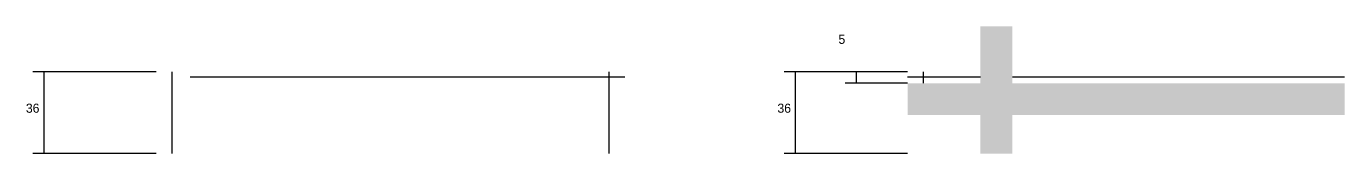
# Model space of a CAD drawing. Header units: metres. Extents: x 1764 to 5841, y -4497 to -3400.
# Drawn here: x 3614 to 4194, y -4458 to -4402 of the extents above; entities that cross this region are included whole.
import ezdxf

# ---------------------------------------------------------------- set-up
doc = ezdxf.new("R2010")
doc.units = ezdxf.units.M
for name, color, linetype in [('COTA', 241, 'Continuous'), ('SARR_2.2x7', 40, 'Continuous'), ('SARR_EDITAR', 141, 'Continuous')]:
    doc.layers.add(name, color=color, linetype=linetype)

msp = doc.modelspace()

# ---------------------------------------------------------------- hatches: boundary and pattern name
at = {"layer": 'COTA'}
h = msp.add_hatch(dxfattribs=at)
h.set_pattern_fill('AR-CONC', scale=0.03)
h.paths.add_polyline_path([(4193.6, -4441.5), (4193.6, -4427.5), (4047.6, -4427.5), (4047.6, -4422.5), (4047.6, -4402.5), (4033.6, -4402.5), (4033.6, -4422.5), (4033.6, -4427.5), (4001.6, -4427.5), (4001.6, -4441.5), (4033.6, -4441.5), (4033.6, -4458.5), (4047.6, -4458.5), (4047.6, -4441.5)])

# ---------------------------------------------------------------- linework, layer by layer
for p, q in [((3671.4, -4422.5), (3617.2, -4422.5)), ((3622.2, -4458.5), (3622.2, -4422.5)), ((4001.6, -4422.5), (3947.4, -4422.5)), ((3952.4, -4458.5), (3952.4, -4422.5)), ((4001.6, -4422.5), (3974.2, -4422.5)), ((3979.2, -4427.5), (3979.2, -4422.5)), ((4001.6, -4427.5), (3974.2, -4427.5)), ((3671.4, -4458.5), (3617.2, -4458.5)), ((4001.6, -4458.5), (3947.4, -4458.5))]:
    msp.add_line(p, q, dxfattribs=at)
at = {"layer": 'SARR_2.2x7'}
for p, q in [((3678.4, -4458.5), (3678.4, -4422.5)), ((3686.4, -4424.7), (3877.4, -4424.7)), ((3870.4, -4458.5), (3870.4, -4422.5)), ((4008.6, -4427.5), (4008.6, -4422.5))]:
    msp.add_line(p, q, dxfattribs=at)
at = {"layer": 'SARR_EDITAR'}
for p, q in [((4001.6, -4424.7), (4033.6, -4424.7)), ((4047.6, -4424.7), (4193.6, -4424.7))]:
    msp.add_line(p, q, dxfattribs=at)

# ---------------------------------------------------------------- texts
at = {"layer": 'COTA'}
for s, p in [('5', (3971.2, -4410.2)), ('36', (3614.2, -4440.5)), ('36', (3944.4, -4440.5))]:
    msp.add_text(s, height=4, dxfattribs=at).set_placement(p)

doc.saveas('drawing.dxf')
